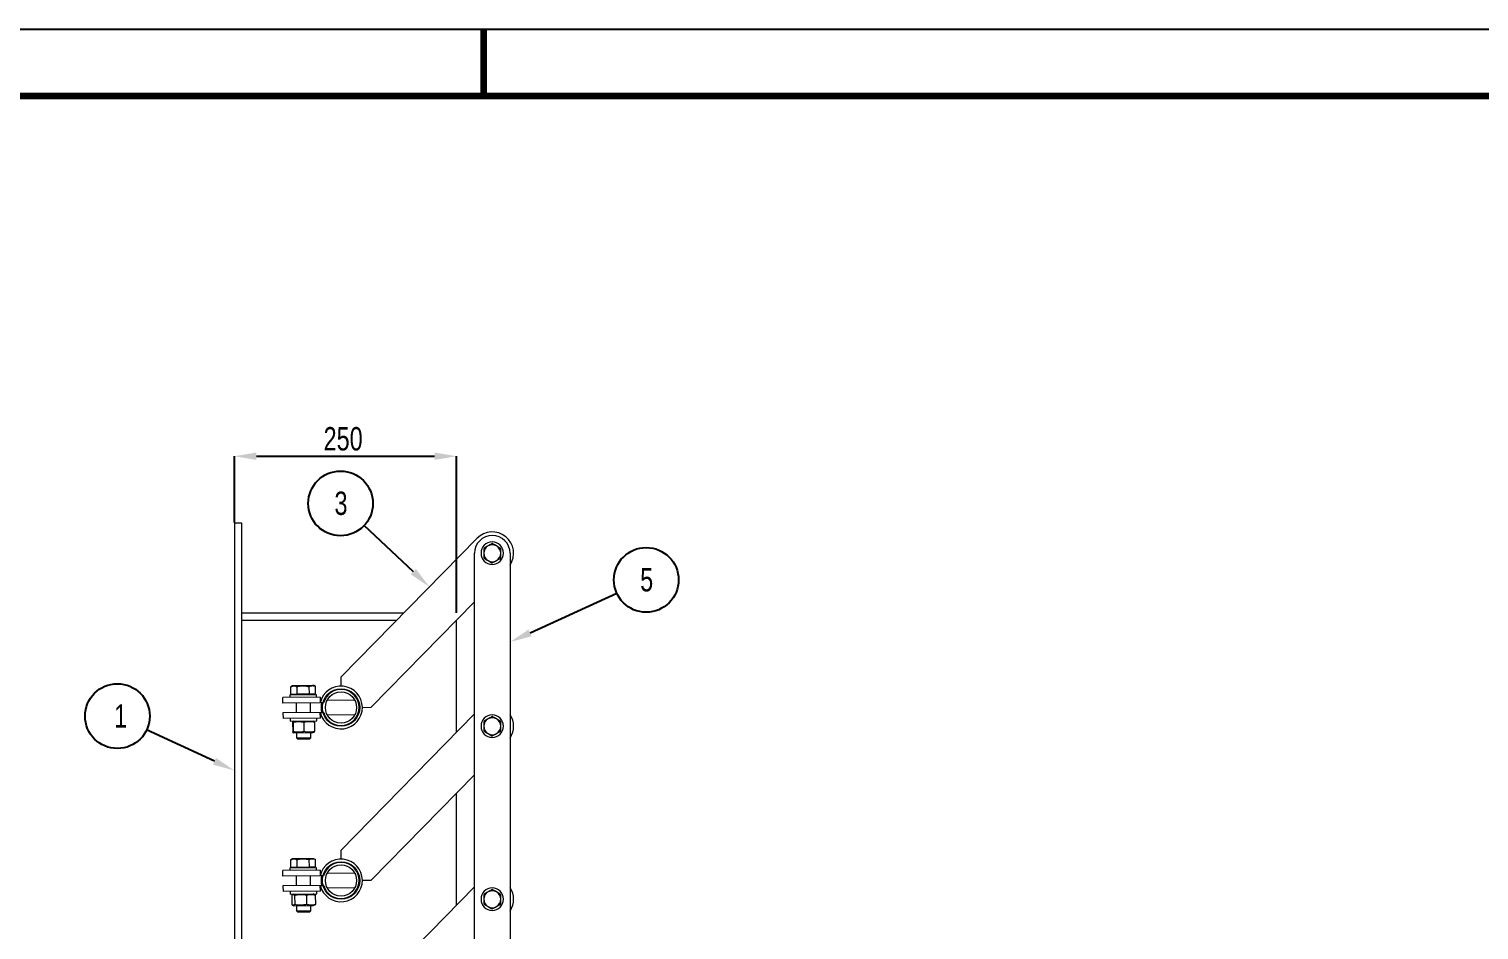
# Model space of a CAD drawing. Header units: millimetres. Extents: x 5983 to 6824, y 1301 to 1895.
# Drawn here: x 6386 to 6603.6, y 1759.7 to 1894.7 of the extents above; entities that cross this region are included whole.
import ezdxf

# ---------------------------------------------------------------- set-up
doc = ezdxf.new("R2010")
doc.units = ezdxf.units.MM
doc.linetypes.add('SLD-Sólida', pattern=[0])
for name, color, linetype in [('COTA', 1, 'SLD-Sólida'), ('FOLHA', 7, 'Continuous'), ('FORMATO', 90, 'SLD-Sólida')]:
    doc.layers.add(name, color=color, linetype=linetype)
doc.styles.add('SLDTEXTSTYLE5', font='TXT', dxfattribs={"width": 0.75})

msp = doc.modelspace()

# ---------------------------------------------------------------- linework, layer by layer
at = {"linetype": 'SLD-Sólida', "lineweight": 18}
for p, q in [((6416.87, 1820.7), (6416.87, 1686.94)), ((6416.87, 1820.7), (6417.92, 1820.7)), ((6417.92, 1820.7), (6417.92, 1686.94)), ((6453.26, 1818.39), (6432.81, 1797.55)), ((6452.88, 1700.48), (6452.88, 1816.15)), ((6458.22, 1816.15), (6458.22, 1700.48)), ((6437.38, 1793.07), (6452.88, 1808.86)), ((6442.24, 1807.15), (6417.92, 1807.15)), ((6441.2, 1806.09), (6417.92, 1806.09)), ((6450.19, 1806.09), (6450.16, 1806.09)), ((6450.19, 1806.09), (6450.19, 1806.12)), ((6450.19, 1789.32), (6450.19, 1806.09)), ((6432.81, 1797.55), (6432.83, 1796.22)), ((6425.19, 1794.93), (6429.19, 1794.97)), ((6425.19, 1794.93), (6425.19, 1794.53)), ((6425.58, 1796.27), (6425.33, 1796.12)), ((6425.34, 1795.04), (6425.33, 1796.12)), ((6425.34, 1795.04), (6426.27, 1795.05)), ((6425.79, 1796.27), (6425.58, 1796.27)), ((6425.6, 1795.04), (6425.69, 1794.95)), ((6428.69, 1794.98), (6425.69, 1794.95)), ((6425.69, 1794.95), (6425.69, 1794.94)), ((6427.18, 1796.28), (6425.79, 1796.27)), ((6426.27, 1795.05), (6426.26, 1796.13)), ((6426.27, 1795.05), (6428.11, 1795.06)), ((6428.56, 1796.3), (6427.18, 1796.28)), ((6428.11, 1795.06), (6428.1, 1796.15)), ((6428.11, 1795.06), (6429.04, 1795.07)), ((6428.78, 1796.3), (6428.56, 1796.3)), ((6428.69, 1794.98), (6428.78, 1795.07)), ((6428.69, 1794.96), (6428.69, 1794.98)), ((6429.03, 1796.16), (6428.78, 1796.3)), ((6429.04, 1795.07), (6429.03, 1796.16)), ((6429.19, 1794.57), (6429.19, 1794.97)), ((6429.73, 1794.57), (6424.13, 1794.52)), ((6424.14, 1793.67), (6424.13, 1794.52)), ((6429.74, 1793.73), (6424.14, 1793.67)), ((6426.14, 1793.69), (6426.15, 1792.23)), ((6428.28, 1792.25), (6428.27, 1793.71)), ((6429.73, 1794.57), (6429.74, 1793.73)), ((6430.24, 1793.73), (6429.74, 1793.73)), ((6430.04, 1793.73), (6430.05, 1792.26)), ((6434.93, 1794.11), (6430.77, 1794.07)), ((6436.06, 1793.05), (6437.38, 1793.07)), ((6429.75, 1792.26), (6424.15, 1792.21)), ((6424.15, 1792.21), (6424.16, 1791.36)), ((6429.76, 1791.41), (6424.16, 1791.36)), ((6425.22, 1791.37), (6425.23, 1790.97)), ((6425.23, 1790.97), (6429.23, 1791.01)), ((6425.6, 1790.82), (6425.62, 1789.4)), ((6425.77, 1790.98), (6425.63, 1790.92)), ((6425.66, 1790.82), (6425.67, 1789.4)), ((6427.28, 1790.83), (6427.3, 1789.41)), ((6428.83, 1790.95), (6428.69, 1791)), ((6428.86, 1790.85), (6428.87, 1789.43)), ((6429.23, 1791.01), (6429.22, 1791.41)), ((6429.75, 1792.26), (6430.26, 1792.26)), ((6429.76, 1791.41), (6429.75, 1792.26)), ((6430.79, 1791.94), (6434.95, 1791.98)), ((6452.88, 1792.07), (6432.81, 1771.61)), ((6425.64, 1789.3), (6425.79, 1789.24)), ((6425.79, 1789.24), (6428.7, 1789.27)), ((6426.18, 1789.25), (6426.19, 1788.47)), ((6426.19, 1788.47), (6426.39, 1788.27)), ((6426.19, 1788.47), (6426.33, 1788.47)), ((6426.33, 1788.47), (6428.32, 1788.49)), ((6426.5, 1788.28), (6426.39, 1788.27)), ((6428.12, 1788.29), (6426.5, 1788.28)), ((6428.12, 1788.29), (6428.32, 1788.49)), ((6428.32, 1788.49), (6428.31, 1789.27)), ((6428.7, 1789.27), (6428.85, 1789.33)), ((6437.38, 1767.13), (6452.88, 1782.93)), ((6450.19, 1763.39), (6450.19, 1780.19)), ((6432.81, 1771.61), (6432.83, 1770.29)), ((6429.73, 1768.64), (6424.13, 1768.59)), ((6424.14, 1767.74), (6424.13, 1768.59)), ((6425.19, 1769), (6429.19, 1769.03)), ((6425.19, 1769), (6425.19, 1768.6)), ((6425.58, 1770.33), (6425.33, 1770.19)), ((6425.34, 1769.11), (6425.33, 1770.19)), ((6425.34, 1769.11), (6426.27, 1769.11)), ((6425.79, 1770.34), (6425.58, 1770.33)), ((6425.6, 1769.11), (6425.69, 1769.02)), ((6428.69, 1769.04), (6425.69, 1769.02)), ((6425.69, 1769.02), (6425.69, 1769)), ((6427.18, 1770.35), (6425.79, 1770.34)), ((6426.27, 1769.11), (6426.26, 1770.2)), ((6426.27, 1769.11), (6428.11, 1769.13)), ((6428.56, 1770.36), (6427.18, 1770.35)), ((6428.11, 1769.13), (6428.1, 1770.22)), ((6428.11, 1769.13), (6429.04, 1769.14)), ((6428.78, 1770.36), (6428.56, 1770.36)), ((6428.69, 1769.04), (6428.78, 1769.14)), ((6428.69, 1769.03), (6428.69, 1769.04)), ((6429.03, 1770.22), (6428.78, 1770.36)), ((6429.04, 1769.14), (6429.03, 1770.22)), ((6429.19, 1768.63), (6429.19, 1769.03)), ((6429.73, 1768.64), (6429.74, 1767.79)), ((6429.74, 1767.79), (6424.14, 1767.74)), ((6426.14, 1767.76), (6426.15, 1766.29)), ((6428.28, 1766.31), (6428.27, 1767.78)), ((6430.24, 1767.8), (6429.74, 1767.79)), ((6430.04, 1767.8), (6430.05, 1766.33)), ((6434.93, 1768.18), (6430.77, 1768.14)), ((6436.06, 1767.12), (6437.38, 1767.13)), ((6429.75, 1766.33), (6424.15, 1766.27)), ((6424.15, 1766.27), (6424.16, 1765.43)), ((6429.76, 1765.48), (6424.16, 1765.43)), ((6425.22, 1765.44), (6425.23, 1765.04)), ((6425.23, 1765.04), (6429.23, 1765.08)), ((6425.46, 1764.88), (6425.47, 1763.46)), ((6425.77, 1765.04), (6425.58, 1764.96)), ((6425.9, 1764.89), (6425.91, 1763.47)), ((6427.67, 1764.9), (6427.68, 1763.48)), ((6428.88, 1764.99), (6428.69, 1765.07)), ((6429, 1764.92), (6428.88, 1764.99)), ((6429, 1764.92), (6429.02, 1763.5)), ((6429.23, 1765.08), (6429.22, 1765.48)), ((6429.75, 1766.33), (6430.26, 1766.33)), ((6429.76, 1765.48), (6429.75, 1766.33)), ((6430.79, 1766), (6434.95, 1766.04)), ((6452.88, 1766.13), (6432.81, 1745.68)), ((6425.6, 1763.38), (6425.79, 1763.31)), ((6425.79, 1763.31), (6428.7, 1763.34)), ((6426.18, 1763.31), (6426.19, 1762.54)), ((6426.19, 1762.54), (6426.39, 1762.34)), ((6426.19, 1762.54), (6426.33, 1762.54)), ((6426.33, 1762.54), (6428.32, 1762.56)), ((6426.5, 1762.34), (6426.39, 1762.34)), ((6428.12, 1762.36), (6426.5, 1762.34)), ((6428.12, 1762.36), (6428.32, 1762.56)), ((6428.32, 1762.56), (6428.31, 1763.33)), ((6428.7, 1763.34), (6428.89, 1763.42))]:
    msp.add_line(p, q, dxfattribs=at)
for centre, radius in [((6432.86, 1793.02), 2.81), ((6432.86, 1793.02), 2.34), ((6432.86, 1767.09), 2.81), ((6432.86, 1767.09), 2.34)]:
    msp.add_circle(centre, radius, dxfattribs=at)
for centre, radius, start, end in [((6455.55, 1816.15), 2.67, 0, 180), ((6455.55, 1816.15), 3.2, 326.4427, 135.5438), ((6455.55, 1816.15), 1.69, 0, 180), ((6455.55, 1816.15), 1.27, 120, 180), ((6455.55, 1816.15), 1.27, 60, 120), ((6455.55, 1816.15), 1.27, 0, 60), ((6455.55, 1816.15), 1.69, 180, 0), ((6455.55, 1816.15), 1.27, 180, 240), ((6455.55, 1816.15), 1.27, 240, 300), ((6455.55, 1816.15), 1.27, 300, 0), ((6432.86, 1793.02), 3.2, 193.7918, 167.2958), ((6432.86, 1793.02), 2.71, 196.2479, 164.8397), ((6432.86, 1793.02), 3, 166.3948, 194.6928), ((6455.55, 1790.22), 1.69, 0, 180), ((6455.55, 1790.22), 1.27, 120, 180), ((6455.55, 1790.22), 1.27, 60, 120), ((6455.55, 1790.22), 1.27, 0, 60), ((6455.55, 1790.22), 3.2, 326.4427, 33.5573), ((6455.55, 1790.22), 1.69, 180, 0), ((6455.55, 1790.22), 1.27, 180, 240), ((6455.55, 1790.22), 1.27, 240, 300), ((6455.55, 1790.22), 1.27, 300, 0), ((6432.86, 1767.09), 3.2, 193.7918, 167.2958), ((6432.86, 1767.09), 2.71, 196.2479, 164.8397), ((6432.86, 1767.09), 3, 166.3948, 194.6928), ((6455.55, 1764.28), 1.69, 0, 180), ((6455.55, 1764.28), 1.69, 180, 0), ((6455.55, 1764.28), 1.27, 120, 180), ((6455.55, 1764.28), 1.27, 180, 240), ((6455.55, 1764.28), 1.27, 60, 120), ((6455.55, 1764.28), 1.27, 0, 60), ((6455.55, 1764.28), 1.27, 300, 0), ((6455.55, 1764.28), 3.2, 326.4427, 33.5573), ((6455.55, 1764.28), 1.27, 240, 300)]:
    msp.add_arc(centre, radius, start, end, dxfattribs=at)
for points, knots in [([(6454.92, 1817.25), (6454.8, 1817.18), (6454.59, 1817.06), (6454.38, 1816.94), (6454.28, 1816.88)], [0, 0, 0, 0, 0.53526, 1, 1, 1, 1]), ([(6454.28, 1816.88), (6454.28, 1816.74), (6454.28, 1816.5), (6454.28, 1816.25), (6454.28, 1816.15)], [0, 0, 0, 0, 0.581944, 1, 1, 1, 1]), ([(6455.55, 1817.61), (6455.43, 1817.54), (6455.22, 1817.42), (6455.01, 1817.3), (6454.92, 1817.25)], [0, 0, 0, 0, 0.581944, 1, 1, 1, 1]), ([(6456.18, 1817.25), (6456.07, 1817.31), (6455.85, 1817.44), (6455.65, 1817.56), (6455.55, 1817.61)], [0, 0, 0, 0, 0.53526, 1, 1, 1, 1]), ([(6456.82, 1816.88), (6456.69, 1816.95), (6456.49, 1817.07), (6456.27, 1817.19), (6456.18, 1817.25)], [0, 0, 0, 0, 0.581944, 1, 1, 1, 1]), ([(6456.82, 1816.15), (6456.82, 1816.28), (6456.82, 1816.53), (6456.82, 1816.77), (6456.82, 1816.88)], [0, 0, 0, 0, 0.53526, 1, 1, 1, 1]), ([(6454.28, 1816.15), (6454.28, 1816.02), (6454.28, 1815.77), (6454.28, 1815.53), (6454.28, 1815.42)], [0, 0, 0, 0, 0.53526, 1, 1, 1, 1]), ([(6454.28, 1815.42), (6454.4, 1815.35), (6454.61, 1815.23), (6454.83, 1815.1), (6454.92, 1815.05)], [0, 0, 0, 0, 0.581944, 1, 1, 1, 1]), ([(6454.92, 1815.05), (6455.03, 1814.99), (6455.25, 1814.86), (6455.45, 1814.74), (6455.55, 1814.69)], [0, 0, 0, 0, 0.53526, 1, 1, 1, 1]), ([(6455.55, 1814.69), (6455.67, 1814.76), (6455.88, 1814.88), (6456.09, 1815), (6456.18, 1815.05)], [0, 0, 0, 0, 0.581944, 1, 1, 1, 1]), ([(6456.18, 1815.05), (6456.3, 1815.12), (6456.51, 1815.24), (6456.72, 1815.36), (6456.82, 1815.42)], [0, 0, 0, 0, 0.53526, 1, 1, 1, 1]), ([(6456.82, 1815.42), (6456.82, 1815.56), (6456.82, 1815.8), (6456.82, 1816.05), (6456.82, 1816.15)], [0, 0, 0, 0, 0.581944, 1, 1, 1, 1]), ([(6425.33, 1796.12), (6425.42, 1796.17), (6425.57, 1796.25), (6425.73, 1796.26), (6425.79, 1796.27)], [0, 0, 0, 0, 0.581944, 1, 1, 1, 1]), ([(6425.79, 1796.27), (6425.88, 1796.26), (6426.03, 1796.25), (6426.18, 1796.17), (6426.26, 1796.13)], [0, 0, 0, 0, 0.53526, 1, 1, 1, 1]), ([(6426.26, 1796.13), (6426.43, 1796.18), (6426.73, 1796.26), (6427.05, 1796.28), (6427.18, 1796.28)], [0, 0, 0, 0, 0.581944, 1, 1, 1, 1]), ([(6427.18, 1796.28), (6427.35, 1796.28), (6427.66, 1796.26), (6427.96, 1796.18), (6428.1, 1796.15)], [0, 0, 0, 0, 0.53526, 1, 1, 1, 1]), ([(6428.1, 1796.15), (6428.19, 1796.2), (6428.34, 1796.28), (6428.5, 1796.29), (6428.56, 1796.3)], [0, 0, 0, 0, 0.581944, 1, 1, 1, 1]), ([(6428.56, 1796.3), (6428.65, 1796.29), (6428.8, 1796.27), (6428.96, 1796.19), (6429.03, 1796.16)], [0, 0, 0, 0, 0.53526, 1, 1, 1, 1]), ([(6425.6, 1790.82), (6425.61, 1790.85), (6425.62, 1790.91), (6425.63, 1790.92), (6425.64, 1790.89), (6425.65, 1790.84), (6425.66, 1790.82)], [0, 0, 0, 0, 0.2941502, 0.5552845, 0.7644931, 1, 1, 1, 1]), ([(6425.66, 1790.82), (6425.81, 1790.85), (6426.11, 1790.91), (6426.53, 1790.93), (6426.92, 1790.9), (6427.16, 1790.86), (6427.28, 1790.83)], [0, 0, 0, 0, 0.29415, 0.555285, 0.764493, 1, 1, 1, 1]), ([(6427.28, 1790.83), (6427.43, 1790.87), (6427.72, 1790.93), (6428.13, 1790.95), (6428.5, 1790.92), (6428.73, 1790.87), (6428.86, 1790.85)], [0, 0, 0, 0, 0.2941502, 0.5552845, 0.7644931, 1, 1, 1, 1]), ([(6428.86, 1790.85), (6428.85, 1790.88), (6428.84, 1790.94), (6428.83, 1790.94), (6428.83, 1790.94)], [0, 0, 0, 0, 0.6185649, 1, 1, 1, 1]), ([(6454.92, 1791.31), (6454.8, 1791.25), (6454.59, 1791.12), (6454.38, 1791), (6454.28, 1790.95)], [0, 0, 0, 0, 0.53526, 1, 1, 1, 1]), ([(6454.28, 1790.95), (6454.28, 1790.81), (6454.28, 1790.57), (6454.28, 1790.32), (6454.28, 1790.22)], [0, 0, 0, 0, 0.581944, 1, 1, 1, 1]), ([(6455.55, 1791.68), (6455.43, 1791.61), (6455.22, 1791.49), (6455.01, 1791.37), (6454.92, 1791.31)], [0, 0, 0, 0, 0.581944, 1, 1, 1, 1]), ([(6456.18, 1791.31), (6456.07, 1791.38), (6455.85, 1791.5), (6455.65, 1791.62), (6455.55, 1791.68)], [0, 0, 0, 0, 0.53526, 1, 1, 1, 1]), ([(6456.82, 1790.95), (6456.69, 1791.02), (6456.49, 1791.14), (6456.27, 1791.26), (6456.18, 1791.31)], [0, 0, 0, 0, 0.581944, 1, 1, 1, 1]), ([(6456.82, 1790.22), (6456.82, 1790.35), (6456.82, 1790.6), (6456.82, 1790.84), (6456.82, 1790.95)], [0, 0, 0, 0, 0.53526, 1, 1, 1, 1]), ([(6425.67, 1789.4), (6425.67, 1789.37), (6425.66, 1789.31), (6425.64, 1789.29), (6425.63, 1789.32), (6425.62, 1789.37), (6425.62, 1789.4)], [0, 0, 0, 0, 0.29415, 0.555285, 0.764493, 1, 1, 1, 1]), ([(6427.3, 1789.41), (6427.14, 1789.38), (6426.84, 1789.32), (6426.42, 1789.3), (6426.04, 1789.33), (6425.8, 1789.37), (6425.67, 1789.4)], [0, 0, 0, 0, 0.29415, 0.555285, 0.764493, 1, 1, 1, 1]), ([(6428.87, 1789.43), (6428.72, 1789.4), (6428.43, 1789.33), (6428.02, 1789.31), (6427.65, 1789.34), (6427.42, 1789.39), (6427.3, 1789.41)], [0, 0, 0, 0, 0.2941502, 0.5552845, 0.7644931, 1, 1, 1, 1]), ([(6428.84, 1789.33), (6428.85, 1789.33), (6428.85, 1789.33), (6428.86, 1789.36), (6428.86, 1789.4), (6428.87, 1789.43)], [0, 0, 0, 0, 0.0649646, 0.5048356, 1, 1, 1, 1]), ([(6454.28, 1790.22), (6454.28, 1790.08), (6454.28, 1789.84), (6454.28, 1789.6), (6454.28, 1789.49)], [0, 0, 0, 0, 0.53526, 1, 1, 1, 1]), ([(6454.28, 1789.49), (6454.4, 1789.42), (6454.61, 1789.3), (6454.83, 1789.17), (6454.92, 1789.12)], [0, 0, 0, 0, 0.581944, 1, 1, 1, 1]), ([(6454.92, 1789.12), (6455.03, 1789.05), (6455.25, 1788.93), (6455.45, 1788.81), (6455.55, 1788.75)], [0, 0, 0, 0, 0.53526, 1, 1, 1, 1]), ([(6455.55, 1788.75), (6455.67, 1788.82), (6455.88, 1788.94), (6456.09, 1789.07), (6456.18, 1789.12)], [0, 0, 0, 0, 0.581944, 1, 1, 1, 1]), ([(6456.18, 1789.12), (6456.3, 1789.19), (6456.51, 1789.31), (6456.72, 1789.43), (6456.82, 1789.49)], [0, 0, 0, 0, 0.53526, 1, 1, 1, 1]), ([(6456.82, 1789.49), (6456.82, 1789.62), (6456.82, 1789.86), (6456.82, 1790.11), (6456.82, 1790.22)], [0, 0, 0, 0, 0.581944, 1, 1, 1, 1]), ([(6425.33, 1770.19), (6425.42, 1770.24), (6425.57, 1770.32), (6425.73, 1770.33), (6425.79, 1770.34)], [0, 0, 0, 0, 0.581944, 1, 1, 1, 1]), ([(6425.79, 1770.34), (6425.88, 1770.33), (6426.03, 1770.31), (6426.18, 1770.23), (6426.26, 1770.2)], [0, 0, 0, 0, 0.5352597, 1, 1, 1, 1]), ([(6426.26, 1770.2), (6426.43, 1770.25), (6426.73, 1770.33), (6427.05, 1770.34), (6427.18, 1770.35)], [0, 0, 0, 0, 0.581944, 1, 1, 1, 1]), ([(6427.18, 1770.35), (6427.35, 1770.34), (6427.66, 1770.33), (6427.96, 1770.25), (6428.1, 1770.22)], [0, 0, 0, 0, 0.53526, 1, 1, 1, 1]), ([(6428.1, 1770.22), (6428.19, 1770.26), (6428.34, 1770.34), (6428.5, 1770.36), (6428.56, 1770.36)], [0, 0, 0, 0, 0.581944, 1, 1, 1, 1]), ([(6428.56, 1770.36), (6428.65, 1770.35), (6428.8, 1770.34), (6428.96, 1770.26), (6429.03, 1770.22)], [0, 0, 0, 0, 0.53526, 1, 1, 1, 1]), ([(6425.46, 1764.88), (6425.5, 1764.91), (6425.58, 1764.97), (6425.69, 1764.99), (6425.8, 1764.96), (6425.86, 1764.91), (6425.9, 1764.89)], [0, 0, 0, 0, 0.29415, 0.555285, 0.764493, 1, 1, 1, 1]), ([(6425.9, 1764.89), (6426.07, 1764.92), (6426.39, 1764.98), (6426.85, 1765), (6427.27, 1764.97), (6427.53, 1764.93), (6427.67, 1764.9)], [0, 0, 0, 0, 0.29415, 0.555285, 0.764493, 1, 1, 1, 1]), ([(6427.67, 1764.9), (6427.8, 1764.94), (6428.04, 1765), (6428.39, 1765.02), (6428.7, 1764.99), (6428.9, 1764.94), (6429, 1764.92)], [0, 0, 0, 0, 0.29415, 0.555285, 0.764493, 1, 1, 1, 1]), ([(6454.92, 1765.38), (6454.8, 1765.31), (6454.59, 1765.19), (6454.38, 1765.07), (6454.28, 1765.01)], [0, 0, 0, 0, 0.53526, 1, 1, 1, 1]), ([(6454.28, 1765.01), (6454.28, 1764.87), (6454.28, 1764.63), (6454.28, 1764.39), (6454.28, 1764.28)], [0, 0, 0, 0, 0.581944, 1, 1, 1, 1]), ([(6454.28, 1764.28), (6454.28, 1764.15), (6454.28, 1763.9), (6454.28, 1763.66), (6454.28, 1763.55)], [0, 0, 0, 0, 0.53526, 1, 1, 1, 1]), ([(6455.55, 1765.75), (6455.43, 1765.68), (6455.22, 1765.56), (6455.01, 1765.43), (6454.92, 1765.38)], [0, 0, 0, 0, 0.581944, 1, 1, 1, 1]), ([(6456.18, 1765.38), (6456.07, 1765.45), (6455.85, 1765.57), (6455.65, 1765.69), (6455.55, 1765.75)], [0, 0, 0, 0, 0.53526, 1, 1, 1, 1]), ([(6456.82, 1765.01), (6456.69, 1765.08), (6456.49, 1765.2), (6456.27, 1765.33), (6456.18, 1765.38)], [0, 0, 0, 0, 0.581944, 1, 1, 1, 1]), ([(6456.82, 1764.28), (6456.82, 1764.42), (6456.82, 1764.66), (6456.82, 1764.9), (6456.82, 1765.01)], [0, 0, 0, 0, 0.53526, 1, 1, 1, 1]), ([(6456.82, 1763.55), (6456.82, 1763.69), (6456.82, 1763.93), (6456.82, 1764.18), (6456.82, 1764.28)], [0, 0, 0, 0, 0.581944, 1, 1, 1, 1]), ([(6425.91, 1763.47), (6425.87, 1763.44), (6425.79, 1763.37), (6425.67, 1763.36), (6425.57, 1763.39), (6425.5, 1763.44), (6425.47, 1763.46)], [0, 0, 0, 0, 0.29415, 0.555285, 0.764493, 1, 1, 1, 1]), ([(6427.68, 1763.48), (6427.51, 1763.45), (6427.19, 1763.39), (6426.73, 1763.37), (6426.31, 1763.4), (6426.05, 1763.44), (6425.91, 1763.47)], [0, 0, 0, 0, 0.2941502, 0.5552845, 0.7644931, 1, 1, 1, 1]), ([(6429.02, 1763.5), (6428.89, 1763.46), (6428.64, 1763.4), (6428.3, 1763.38), (6427.98, 1763.41), (6427.79, 1763.46), (6427.68, 1763.48)], [0, 0, 0, 0, 0.29415, 0.555285, 0.764493, 1, 1, 1, 1]), ([(6428.89, 1763.42), (6428.9, 1763.42), (6428.94, 1763.43), (6428.98, 1763.47), (6429.02, 1763.5)], [0, 0, 0, 0, 0.18361, 1, 1, 1, 1]), ([(6454.28, 1763.55), (6454.4, 1763.48), (6454.61, 1763.36), (6454.83, 1763.24), (6454.92, 1763.19)], [0, 0, 0, 0, 0.581944, 1, 1, 1, 1]), ([(6454.92, 1763.19), (6455.03, 1763.12), (6455.25, 1763), (6455.45, 1762.88), (6455.55, 1762.82)], [0, 0, 0, 0, 0.53526, 1, 1, 1, 1]), ([(6455.55, 1762.82), (6455.67, 1762.89), (6455.88, 1763.01), (6456.09, 1763.13), (6456.18, 1763.19)], [0, 0, 0, 0, 0.581944, 1, 1, 1, 1]), ([(6456.18, 1763.19), (6456.3, 1763.25), (6456.51, 1763.38), (6456.72, 1763.5), (6456.82, 1763.55)], [0, 0, 0, 0, 0.53526, 1, 1, 1, 1])]:
    msp.add_open_spline(points, degree=3, knots=knots, dxfattribs=at)
at = {"layer": 'COTA'}
for p, q in [((6416.87, 1820.76), (6416.87, 1830.7)), ((6420.17, 1830.7), (6446.89, 1830.7)), ((6450.19, 1807.21), (6450.19, 1830.7))]:
    msp.add_line(p, q, dxfattribs=at)
for points in [[(6420.17, 1831.25), (6420.17, 1830.15), (6416.87, 1830.7)], [(6446.89, 1831.25), (6446.89, 1830.15), (6450.19, 1830.7)]]:
    msp.add_solid(points, dxfattribs=at)
at = {"layer": 'FOLHA', "color": 9, "lineweight": 100}
for p, q in [((6454.25, 1894.75), (6454.25, 1884.75)), ((6008.25, 1884.75), (6814.25, 1884.75))]:
    msp.add_line(p, q, dxfattribs=at)
at = {"layer": 'FOLHA'}
msp.add_lwpolyline([(5983.25, 1894.75), (6824.25, 1894.75), (6824.25, 1300.75), (5983.25, 1300.75)], close=True, dxfattribs=at)
at = {"layer": 'FORMATO'}
for p, q in [((6443.72, 1813.37), (6436.33, 1820.3)), ((6461.22, 1804.21), (6474.24, 1810.15)), ((6413.87, 1784.96), (6403.7, 1789.68))]:
    msp.add_line(p, q, dxfattribs=at)
for centre in [(6432.79, 1823.62), (6478.65, 1812.16), (6399.31, 1791.73)]:
    msp.add_circle(centre, 4.85, dxfattribs=at)
for points in [[(6444.09, 1813.78), (6446.13, 1811.12), (6443.34, 1812.97)], [(6461.45, 1803.71), (6458.22, 1802.84), (6460.99, 1804.71)], [(6414.1, 1785.46), (6416.87, 1783.57), (6413.64, 1784.46)]]:
    msp.add_solid(points, dxfattribs=at)

# ---------------------------------------------------------------- texts
at = {"layer": 'COTA', "style": 'SLDTEXTSTYLE5', "width": 0.75}
msp.add_text('250', height=3.5, dxfattribs=at).set_placement((6430.25, 1831.57))
at = {"layer": 'FORMATO', "style": 'SLDTEXTSTYLE5', "width": 0.75}
for s, p in [('3', (6431.88, 1821.9)), ('5', (6477.74, 1810.44)), ('1', (6398.83, 1790.01))]:
    msp.add_text(s, height=3.5, dxfattribs=at).set_placement(p)

doc.saveas('drawing.dxf')
